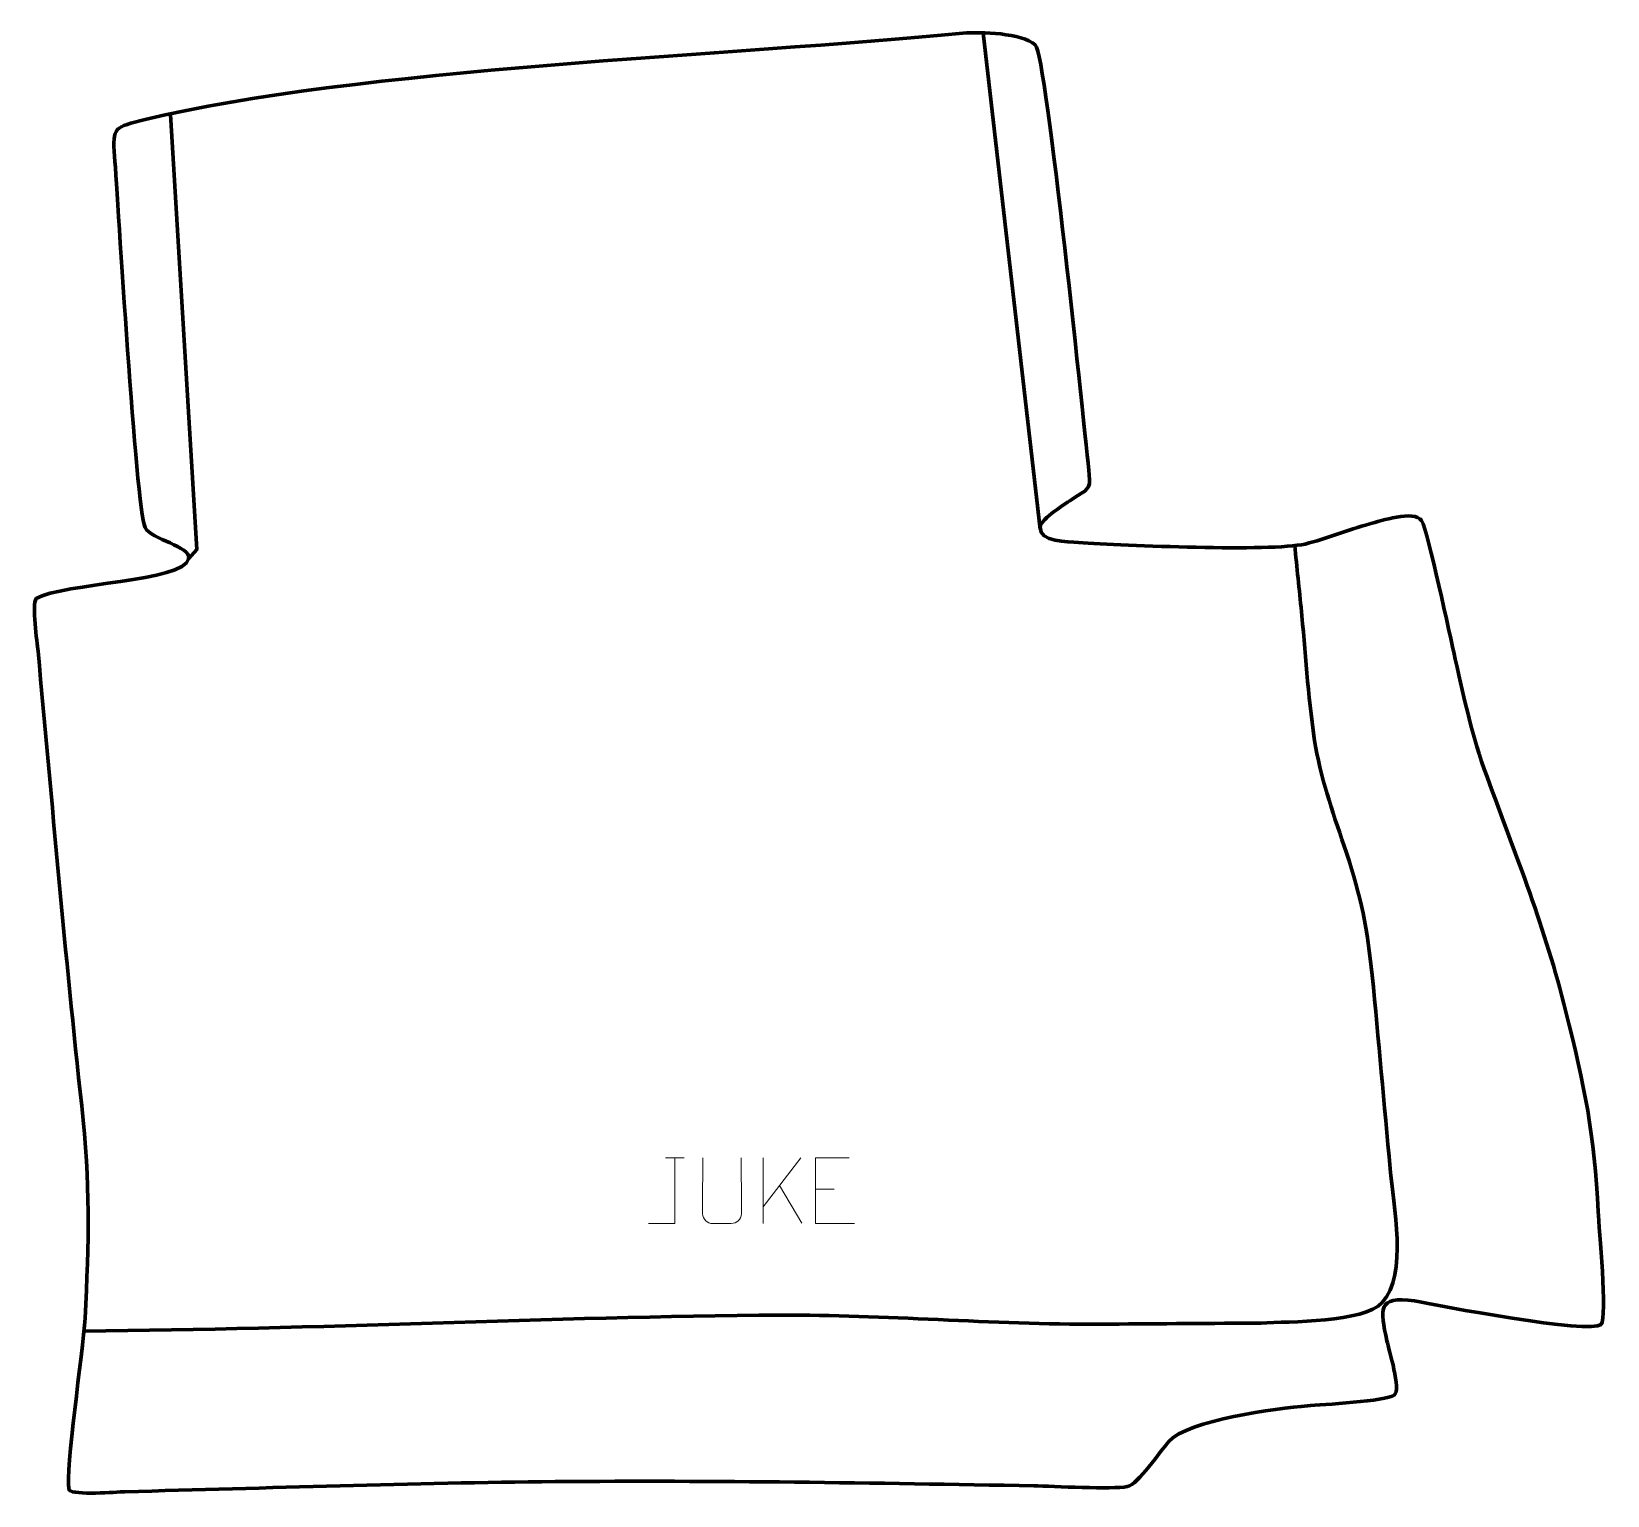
# Model space of a CAD drawing. Header units: millimetres. Extents: x -534 to 67, y 182 to 740.
import ezdxf

# ---------------------------------------------------------------- set-up
doc = ezdxf.new("R2010")
doc.units = ezdxf.units.MM
doc.header["$MEASUREMENT"] = 0
doc.layers.add('layer 2', color=7, linetype='Continuous')
doc.layers.add('layer 3', color=7, linetype='Continuous')

msp = doc.modelspace()

# ---------------------------------------------------------------- linework, layer by layer
at = {"layer": 'layer 2', "color": 142, "lineweight": 158}
msp.add_open_spline([(-171.117, 739.6276), (-171.117, 739.6276), (-149.4157, 550.4993), (-149.4157, 550.4993)], degree=3, dxfattribs=at)
for points, knots in [([(-473.8361, 539.2256), (-473.8361, 539.2256), (-470.7585, 542.744), (-470.7585, 542.744), (-470.7585, 542.744), (-470.7585, 542.744), (-480.7876, 708.5358), (-480.7876, 708.5358)], [0, 0, 0, 0, 0.33333333, 0.33333333, 0.33333333, 0.33333333, 1, 1, 1, 1]), ([(-513.7008, 245.1007), (-424.7076, 245.707), (-337.2594, 250.5622), (-248.2664, 251.1684), (-248.2664, 251.1684), (-209.2279, 251.4342), (-167.7935, 247.4572), (-126.7307, 247.7369), (-126.7307, 247.7369), (-107.2322, 247.8697), (-87.7336, 248.0025), (-68.2351, 248.1353), (-68.2351, 248.1353), (-68.2351, 248.1353), (-65.2354, 248.1558), (-65.2354, 248.1558), (-65.2354, 248.1558), (-54.6439, 248.7029), (-26.2138, 248.3094), (-19.1469, 255.9482), (-19.1469, 255.9482), (-9.3711, 266.515), (-14.8816, 293.2891), (-16.1426, 306.924), (-16.1426, 306.924), (-18.4162, 331.5084), (-20.5189, 356.0953), (-22.9964, 380.6623), (-22.9964, 380.6623), (-24.7615, 398.0394), (-27.2353, 410.6314), (-32.7549, 427.2817), (-32.7549, 427.2817), (-37.3678, 441.0206), (-41.987, 453.3884), (-44.5277, 467.7914), (-44.5277, 467.7914), (-47.2864, 484.1781), (-48.1399, 501.0287), (-49.7624, 517.5726), (-49.7624, 517.5726), (-50.6186, 525.9823), (-51.4763, 534.3919), (-52.3331, 542.8016), (-52.3331, 542.8016), (-52.3331, 542.8016), (-52.4843, 544.2856), (-52.4843, 544.2856)], [0, 0, 0, 0, 0.07692308, 0.07692308, 0.07692308, 0.07692308, 0.15384615, 0.15384615, 0.15384615, 0.15384615, 0.23076923, 0.23076923, 0.23076923, 0.23076923, 0.30769231, 0.30769231, 0.30769231, 0.30769231, 0.38461538, 0.38461538, 0.38461538, 0.38461538, 0.46153846, 0.46153846, 0.46153846, 0.46153846, 0.53846154, 0.53846154, 0.53846154, 0.53846154, 0.61538462, 0.61538462, 0.61538462, 0.61538462, 0.69230769, 0.69230769, 0.69230769, 0.69230769, 0.76923077, 0.76923077, 0.76923077, 0.76923077, 0.84615385, 0.84615385, 0.84615385, 0.84615385, 1, 1, 1, 1])]:
    msp.add_open_spline(points, degree=3, knots=knots, dxfattribs=at)
at = {"layer": 'layer 3', "color": 242, "lineweight": 158}
msp.add_open_spline([(-498.0731, 183.8933), (-501.516, 183.8022), (-517.438, 182.4714), (-519.363, 184.5408), (-519.363, 184.5408), (-520.9779, 191.935), (-514.0714, 236.9689), (-513.2907, 249.9556), (-513.2907, 249.9556), (-511.7251, 279.2004), (-511.3145, 301.5656), (-514.5677, 330.8659), (-514.5677, 330.8659), (-520.9163, 388.6353), (-525.8116, 446.2275), (-531.2077, 504.0584), (-531.2077, 504.0584), (-531.5276, 507.4866), (-533.6801, 521.7987), (-531.9262, 524.084), (-531.9262, 524.084), (-521.5285, 530.0866), (-475.8166, 530.5028), (-473.8361, 539.2256), (-473.8361, 539.2256), (-472.7207, 544.1383), (-488.2804, 546.4418), (-490.4145, 551.2159), (-490.4145, 551.2159), (-493.9936, 559.2231), (-500.7512, 676.1918), (-502.0516, 692.4558), (-502.0516, 692.4558), (-502.9688, 703.927), (-502.0685, 703.6647), (-490.4018, 706.5282), (-490.4018, 706.5282), (-410.5586, 726.1245), (-265.7241, 731.0129), (-178.8598, 739.4363), (-178.8598, 739.4363), (-172.0675, 740.095), (-156.4798, 739.5144), (-151.3222, 734.9613), (-151.3222, 734.9613), (-146.957, 731.1078), (-132.5743, 587.3554), (-130.748, 571.1947), (-130.748, 571.1947), (-130.1179, 565.6189), (-131.731, 565.6093), (-136.843, 562.181), (-136.843, 562.181), (-139.5892, 560.3392), (-149.1567, 554.6759), (-149.4267, 551.2894), (-149.4267, 551.2894), (-149.8887, 545.4909), (-138.7777, 545.7603), (-134.8881, 545.5011), (-134.8881, 545.5011), (-117.1446, 544.3186), (-61.6985, 541.9091), (-48.5663, 544.8794), (-48.5663, 544.8794), (-40.3159, 546.8915), (-32.4352, 550.2949), (-23.8856, 552.5486), (-23.8856, 552.5486), (-19.7642, 553.635), (-7.1635, 558.0071), (-4.1654, 553.8157), (-4.1654, 553.8157), (-1.5701, 549.1376), (6.5286, 510.3039), (8.6927, 501.0021), (8.6927, 501.0021), (12.508, 484.4391), (14.8397, 472.4107), (20.7836, 456.171), (20.7836, 456.171), (32.1306, 425.3843), (42.7886, 398.897), (50.8276, 366.7432), (50.8276, 366.7432), (57.8382, 338.7023), (61.8282, 319.6744), (63.0803, 290.5147), (63.0803, 290.5147), (63.4377, 284.5124), (66.6547, 250.2585), (64.2314, 247.6099), (64.2314, 247.6099), (60.5566, 243.5935), (1.1647, 254.9427), (-6.8905, 256.6465), (-6.8905, 256.6465), (-21.2048, 258.5163), (-19.9287, 253.5359), (-17.3425, 241.3481), (-17.3425, 241.3481), (-16.6143, 237.9167), (-11.8569, 222.742), (-14.5976, 220.6668), (-14.5976, 220.6668), (-17.5497, 218.4315), (-42.2971, 217.093), (-47.6519, 216.6051), (-47.6519, 216.6051), (-59.238, 215.5499), (-93.172, 211.2999), (-100.4788, 203.0169), (-100.4788, 203.0169), (-103.6381, 199.4355), (-112.1999, 186.7054), (-116.2754, 185.8846), (-116.2754, 185.8846), (-121.8706, 184.7577), (-144.4817, 185.989), (-151.8293, 186.1472), (-151.8293, 186.1472), (-212.4417, 187.2332), (-273.6304, 188.2819), (-334.2389, 187.7439), (-334.2389, 187.7439), (-388.64, 187.2403), (-443.6549, 185.323), (-498.0731, 183.8933)], degree=3, knots=[0, 0, 0, 0, 0.03030303, 0.03030303, 0.03030303, 0.03030303, 0.06060606, 0.06060606, 0.06060606, 0.06060606, 0.09090909, 0.09090909, 0.09090909, 0.09090909, 0.12121212, 0.12121212, 0.12121212, 0.12121212, 0.15151515, 0.15151515, 0.15151515, 0.15151515, 0.18181818, 0.18181818, 0.18181818, 0.18181818, 0.21212121, 0.21212121, 0.21212121, 0.21212121, 0.24242424, 0.24242424, 0.24242424, 0.24242424, 0.27272727, 0.27272727, 0.27272727, 0.27272727, 0.3030303, 0.3030303, 0.3030303, 0.3030303, 0.33333333, 0.33333333, 0.33333333, 0.33333333, 0.36363636, 0.36363636, 0.36363636, 0.36363636, 0.39393939, 0.39393939, 0.39393939, 0.39393939, 0.42424242, 0.42424242, 0.42424242, 0.42424242, 0.45454545, 0.45454545, 0.45454545, 0.45454545, 0.48484848, 0.48484848, 0.48484848, 0.48484848, 0.51515152, 0.51515152, 0.51515152, 0.51515152, 0.54545455, 0.54545455, 0.54545455, 0.54545455, 0.57575758, 0.57575758, 0.57575758, 0.57575758, 0.60606061, 0.60606061, 0.60606061, 0.60606061, 0.63636364, 0.63636364, 0.63636364, 0.63636364, 0.66666667, 0.66666667, 0.66666667, 0.66666667, 0.6969697, 0.6969697, 0.6969697, 0.6969697, 0.72727273, 0.72727273, 0.72727273, 0.72727273, 0.75757576, 0.75757576, 0.75757576, 0.75757576, 0.78787879, 0.78787879, 0.78787879, 0.78787879, 0.81818182, 0.81818182, 0.81818182, 0.81818182, 0.84848485, 0.84848485, 0.84848485, 0.84848485, 0.87878788, 0.87878788, 0.87878788, 0.87878788, 0.90909091, 0.90909091, 0.90909091, 0.90909091, 0.93939394, 0.93939394, 0.93939394, 0.93939394, 1, 1, 1, 1], dxfattribs=at)
at = {"layer": 'layer 3', "color": 250, "lineweight": 9}
for points, knots in [([(-298.6773, 286.073), (-298.6773, 286.073), (-288.6553, 286.073), (-288.6553, 286.073), (-288.6553, 286.073), (-288.6553, 286.073), (-288.6553, 311.0266), (-288.6553, 311.0266)], [0, 0, 0, 0, 0.33333333, 0.33333333, 0.33333333, 0.33333333, 1, 1, 1, 1]), ([(-263.3281, 311.0308), (-263.3285, 305.4913), (-263.2327, 295.2895), (-263.2323, 289.7491), (-263.2323, 289.7491), (-263.3721, 287.5096), (-265.0493, 286.0834), (-267.197, 286.0729), (-267.197, 286.0729), (-269.5289, 286.0733), (-271.8608, 286.0733), (-274.1923, 286.0729), (-274.1923, 286.0729), (-276.1173, 285.9714), (-278.0894, 287.7879), (-278.0782, 289.7324), (-278.0782, 289.7324), (-278.0779, 295.2943), (-277.9825, 305.4697), (-277.9829, 311.0308)], [0, 0, 0, 0, 0.16666667, 0.16666667, 0.16666667, 0.16666667, 0.33333333, 0.33333333, 0.33333333, 0.33333333, 0.5, 0.5, 0.5, 0.5, 0.66666667, 0.66666667, 0.66666667, 0.66666667, 1, 1, 1, 1]), ([(-222.2143, 311.0266), (-222.2143, 311.0266), (-235.0882, 311.0266), (-235.0882, 311.0266), (-235.0882, 311.0266), (-235.0882, 311.0266), (-235.0882, 286.073), (-235.0882, 286.073), (-235.0882, 286.073), (-235.0882, 286.073), (-220.2224, 286.073), (-220.2224, 286.073)], [0, 0, 0, 0, 0.25, 0.25, 0.25, 0.25, 0.5, 0.5, 0.5, 0.5, 1, 1, 1, 1])]:
    msp.add_open_spline(points, degree=3, knots=knots, dxfattribs=at)
for points in [[(-292.2394, 311.0266), (-292.2394, 311.0266), (-285.0712, 311.0266), (-285.0712, 311.0266)], [(-255.0061, 311.0266), (-255.0061, 311.0266), (-255.0061, 286.073), (-255.0061, 286.073)], [(-240.6299, 311.0266), (-240.6299, 311.0266), (-255.0061, 292.3869), (-255.0061, 292.3869)], [(-240.3046, 286.1688), (-240.3046, 286.1688), (-248.7751, 300.4824), (-248.7751, 300.4824)], [(-235.0882, 299.1469), (-235.0882, 299.1469), (-227.9201, 299.1469), (-227.9201, 299.1469)]]:
    msp.add_open_spline(points, degree=3, dxfattribs=at)

doc.saveas('drawing.dxf')
